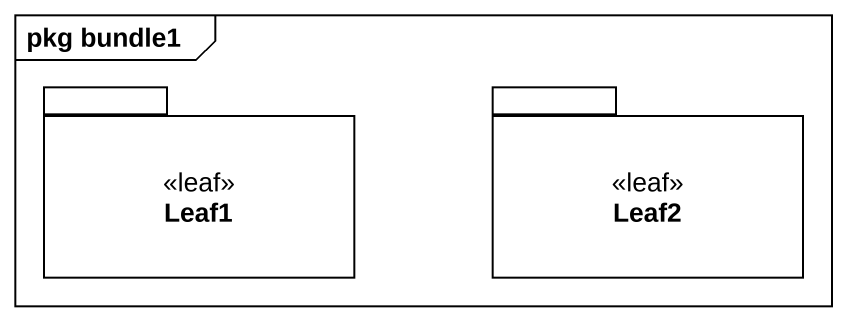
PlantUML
@startuml
mainframe pkg bundle1
package Leaf1 <<leaf>> {
}
package Leaf2 <<leaf>> {
}
@enduml
